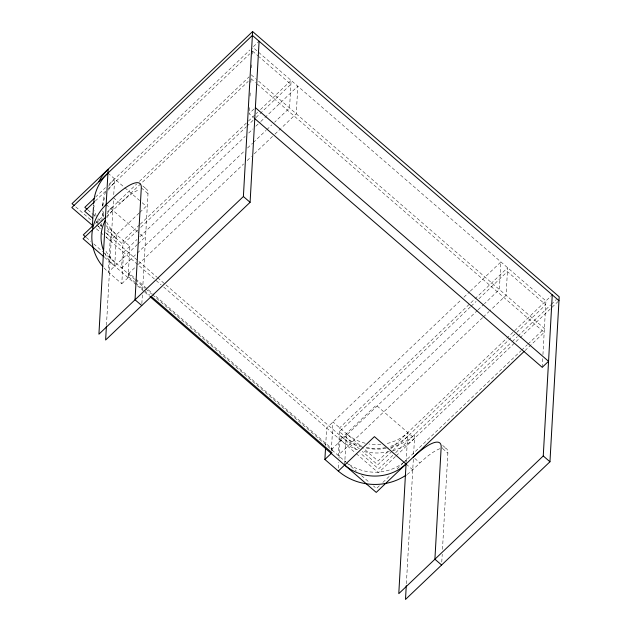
<?xml version="1.0" encoding="UTF-8"?>
<svg xmlns="http://www.w3.org/2000/svg" width="631" height="631" viewBox="0 0 631 631"><rect width="100%" height="100%" fill="white"/><g stroke="black" fill="none" stroke-linecap="round" stroke-linejoin="round"><path stroke-width="0.47" stroke-dasharray="3.15 2.37" d="M93.491 206.361L93.601 204.397M101.599 226.513L101.82 222.577M101.875 221.599L102.419 211.771M102.75 205.88L102.861 203.908M106.458 325.273L113.485 199.538M113.754 194.632L114.637 178.912A43.452 39.414 3.2 0 0 108.556 186.303M104.123 267.994A52.673 47.775 3.2 0 0 108.374 272.135L121.791 283.737L123.55 252.297L136.982 239.488M128.109 277.711L129.868 246.271L106.213 225.803M121.791 283.737L128.834 277.025L129.047 273.152L135.002 278.303M141.857 303.621L142.354 294.78M142.622 289.874L148.001 193.646A42.135 11.5 -49.1 0 0 143.071 188.495M249.229 110.748L249.45 106.844M250.05 96.093L250.27 92.189M250.815 82.416L251.035 78.512M251.635 67.769L251.801 64.835M252.4 54.092L252.731 48.216M325.667 445.707L326.653 428.023L461.064 299.914M331.378 450.495L332.971 421.997L361.05 446.291M332.048 450.818L332.158 448.878L152.86 293.746M338.476 468.123L338.8 462.223M339.021 458.295L340.283 435.753A52.673 47.775 3.2 0 0 360.956 446.866M344.629 465.047L346.387 433.6A43.452 39.414 3.2 0 0 365.633 443.348M406.38 583.73L413.352 458.989M413.628 454.083L414.717 434.483A52.673 47.775 3.2 0 1 388.199 448.026M441.779 562.079L442.221 554.231M442.489 549.317L447.876 453.097A42.135 11.5 -49.1 0 0 442.284 448.042M542.226 367.321L542.723 358.534M542.936 354.622L545.941 300.892L252.779 47.254M95.518 197.14L105.48 187.644M109.037 184.252L249.939 49.967M253.41 46.655L259.104 41.228M95.297 201.013L107.396 189.481M108.106 188.803L249.718 53.84M95.399 223.35L103.934 215.21M107.491 211.819L136.667 184.015M139.443 181.373L249.103 76.856M106.568 216.37L248.18 81.407M139.167 213.018L110.133 240.687A52.673 47.775 3.2 0 1 105.882 236.554M139.877 212.339L146.25 206.266L140.358 201.171M253.985 108.997L249.071 113.683L253.536 117.54M139.53 224.873L123.163 240.466L121.617 268.033L136.564 253.796M140.24 224.194L247.691 121.775M248.409 121.097L255.523 114.321M256.233 113.643L257.661 112.286M260.5 109.573L291.104 80.405L289.566 107.972L274.619 122.217M137.889 230.102L122.942 244.347L105.992 229.676M140.737 227.389L246.058 127.012M246.768 126.334L253.173 120.229M256.02 117.516L290.883 84.286L259.199 56.861M139.83 236.775L245.151 136.399M248.709 133.007L252.976 128.937M255.823 126.224L260.09 122.154M260.808 121.475L297.808 86.21L296.27 113.777L281.323 128.022M137.416 244.457L108.374 272.135L110.354 236.814A52.673 47.775 3.2 0 1 106.095 232.681M138.118 243.787L144.491 237.713L137.858 231.971M137.274 253.118L244.733 150.706M247.581 147.993L252.558 143.245M253.268 142.567L266.077 130.357M266.787 129.678L271.772 124.93M128.33 273.838L135.444 267.055M138.292 264.342L243.605 163.965M247.171 160.574L251.438 156.504M254.285 153.79L274.209 134.805M274.919 134.127L280.614 128.7M463.911 297.201L469.606 291.782M470.316 291.104L500.911 261.936L499.373 289.503L484.427 303.748M470.403 306.879L339.462 431.675L359.362 448.893M471.112 306.201L476.097 301.46M478.937 298.747L507.403 271.614L545.728 304.773L392.727 450.589M331.433 449.564L477.312 310.531M478.022 309.853L483.717 304.426M482.597 317.693L338.137 455.369L339.683 427.802L507.624 267.741L506.078 295.308L489.711 310.909M483.307 317.014L489.001 311.588M387.962 451.465L378.001 460.953L361.792 446.929M390.81 448.751L552.267 294.874M392.017 451.268L377.788 464.834L362.312 451.441M392.821 455.353L378.608 468.904L360.001 452.813M395.669 452.648L511.552 342.199M512.214 341.568L517.239 336.78M517.948 336.102L550.658 304.931M551.36 304.26L556.345 299.512M395.448 456.521L378.387 472.785L356.065 453.468M396.158 455.842L558.971 300.671M379.31 485.815L376.462 488.528L373.481 485.949M382.867 482.423L390.692 474.962M397.096 468.857L402.791 463.43M403.501 462.752L520.922 350.844M521.616 350.181L527.327 344.739M528.021 344.076L544.403 328.467L256.446 79.325M524.96 350.662L544.182 332.34L256.233 83.197M407.169 474.402A52.673 47.775 3.2 0 0 412.745 469.803L419.97 462.917A42.135 11.5 -49.1 0 1 440.107 448.633M252.566 51.127L258.458 56.23M251.241 74.821L255.705 78.678M251.028 78.694L255.492 82.558M142.835 185.995L146.558 189.221M442.702 445.447L446.432 448.665M141.297 187.849L148.001 193.646M442.654 448.586L447.876 453.097M107.933 173.115L124.141 187.139M124.883 187.778L139.617 200.532M113.399 197.669L120.103 203.474A42.135 11.5 -49.1 0 1 139.451 189.489M414.756 458.406L419.97 462.917M106.174 204.554L137.124 231.332M412.745 469.803L406.041 463.998L407.8 432.558A43.452 39.414 3.2 0 1 385.92 443.727M87.788 209.863L95.155 216.236M98.105 218.791L100.313 220.7M96.417 221.386L99.359 223.942M100.1 224.581L101.575 225.851M75.752 206.881L91.377 220.4M96.582 224.904L101.047 228.769M105.519 232.626L156.859 277.056M157.6 277.695L357.028 450.234M96.369 228.777L100.092 231.995M100.834 232.642L103.066 234.574M106.04 237.146L161.11 284.794M163.713 287.042L355.316 452.821M135.744 278.941L152.11 293.107M86.273 237.453L90.738 241.318M93.719 243.889L102.648 251.619M103.389 252.258L134.64 279.296M135.381 279.943L145.059 288.312M145.8 288.959L151.755 294.109M152.497 294.748L345.954 462.129M346.695 462.775L356.373 471.144M361.579 475.648L369.766 482.731M128.834 277.025L134.782 282.175M135.531 282.814L143.71 289.897M144.46 290.544L149.665 295.048M104.659 257.424L136.659 285.109M137.4 285.748L144.097 291.546M144.838 292.185L149.302 296.049M100.061 228.761A52.673 47.775 3.2 0 1 98.223 225.377M97.411 223.65A52.673 47.775 3.2 0 1 96.677 221.883M94.934 216.465A52.673 47.775 3.2 0 1 94.508 214.627M106.623 222.033A43.452 39.414 3.2 0 0 116.459 234.669L114.7 266.108A43.452 39.414 3.2 0 1 104.864 253.481M103.91 214.682A43.452 39.414 3.2 0 1 103.279 211.637M102.814 205.461A43.452 39.414 3.2 0 1 105.637 191.863M106.797 217.742A43.452 39.414 3.2 0 1 112.878 210.36M392.624 450.771A52.673 47.775 3.2 0 0 414.504 438.364L376.179 405.205L340.07 439.626A52.673 47.775 3.2 0 0 357.477 449.698M389.319 451.615A52.673 47.775 3.2 0 1 362.06 451.102M380.872 444.445A43.452 39.414 3.2 0 1 368.969 444.011M114.913 262.236A43.452 39.414 3.2 0 1 105.085 249.608M107.01 213.87A43.452 39.414 3.2 0 1 113.099 206.479M406.254 460.125A43.452 39.414 3.2 0 1 405.063 461.222M403.824 462.271A43.452 39.414 3.2 0 1 348.769 464.187M346.111 462.223A43.452 39.414 3.2 0 1 344.841 461.174M407.579 436.431A43.452 39.414 3.2 0 1 388.988 446.819M385.699 447.6A43.452 39.414 3.2 0 1 365.42 447.221M362.139 446.322A43.452 39.414 3.2 0 1 346.167 437.48M116.238 238.542A43.452 39.414 3.2 0 1 106.41 225.914M103.35 217.04A43.452 39.414 3.2 0 1 102.608 210.88M102.758 206.242A43.452 39.414 3.2 0 1 105.424 195.736M108.335 190.176A43.452 39.414 3.2 0 1 114.416 182.793M101.307 226.521A52.673 47.775 3.2 0 1 100.274 224.881M98.436 221.505A52.673 47.775 3.2 0 1 97.624 219.769M96.235 216.228A52.673 47.775 3.2 0 1 94.721 210.754M94.114 207.031A52.673 47.775 3.2 0 1 93.932 205.162M386.172 448.389A52.673 47.775 3.2 0 1 365.625 448.002"/><path stroke-width="0.95" d="M92.339 226.994L93.435 207.339M106.402 326.251L105.629 340.006L250.097 202.314L259.104 41.228M98.862 181.499A52.673 47.775 3.2 0 1 108.146 169.234L98.925 334.201L243.392 196.517L252.613 31.55L559.184 296.799L549.964 461.766L405.496 599.45L406.269 585.702M406.08 475.151A52.673 47.775 3.2 0 1 338.311 471.073L324.894 459.463L325.557 447.671M406.096 463.012L398.792 593.645L543.259 455.961L552.267 294.874M252.613 31.55L72.029 203.655L74.261 205.588M94.09 198.497L84.838 207.315L87.054 209.224M94.587 201.691L84.625 211.188L92.733 218.2M93.262 225.385L83.3 234.882L85.532 236.814M105.85 217.048L83.079 238.755L103.918 256.778M324.894 459.463L331.938 452.75L151.148 296.333M338.311 471.073L374.428 436.644L406.112 464.069M524.258 351.325L376.242 492.401L150.052 296.696M558.971 300.671L252.392 35.423L71.816 207.536L92.647 225.559M255.389 107.656L548.552 361.303L542.226 367.321L254.277 118.186M243.392 196.517L250.097 202.314M543.259 455.961L549.964 461.766M141.746 305.578L135.042 299.78L141.297 187.849A42.135 11.5 -49.1 0 0 113.399 197.669L106.174 204.554A52.673 47.775 3.2 0 0 102.829 266.519M441.613 565.029L434.909 559.224L441.164 447.292A42.135 11.5 -49.1 0 0 413.266 457.12M93.656 203.411A52.673 47.775 3.2 0 1 107.933 173.115M103.594 250.594A43.452 39.414 3.2 0 1 105.219 220.471M406.041 463.998A43.452 39.414 3.2 0 1 344.629 465.047"/></g></svg>
